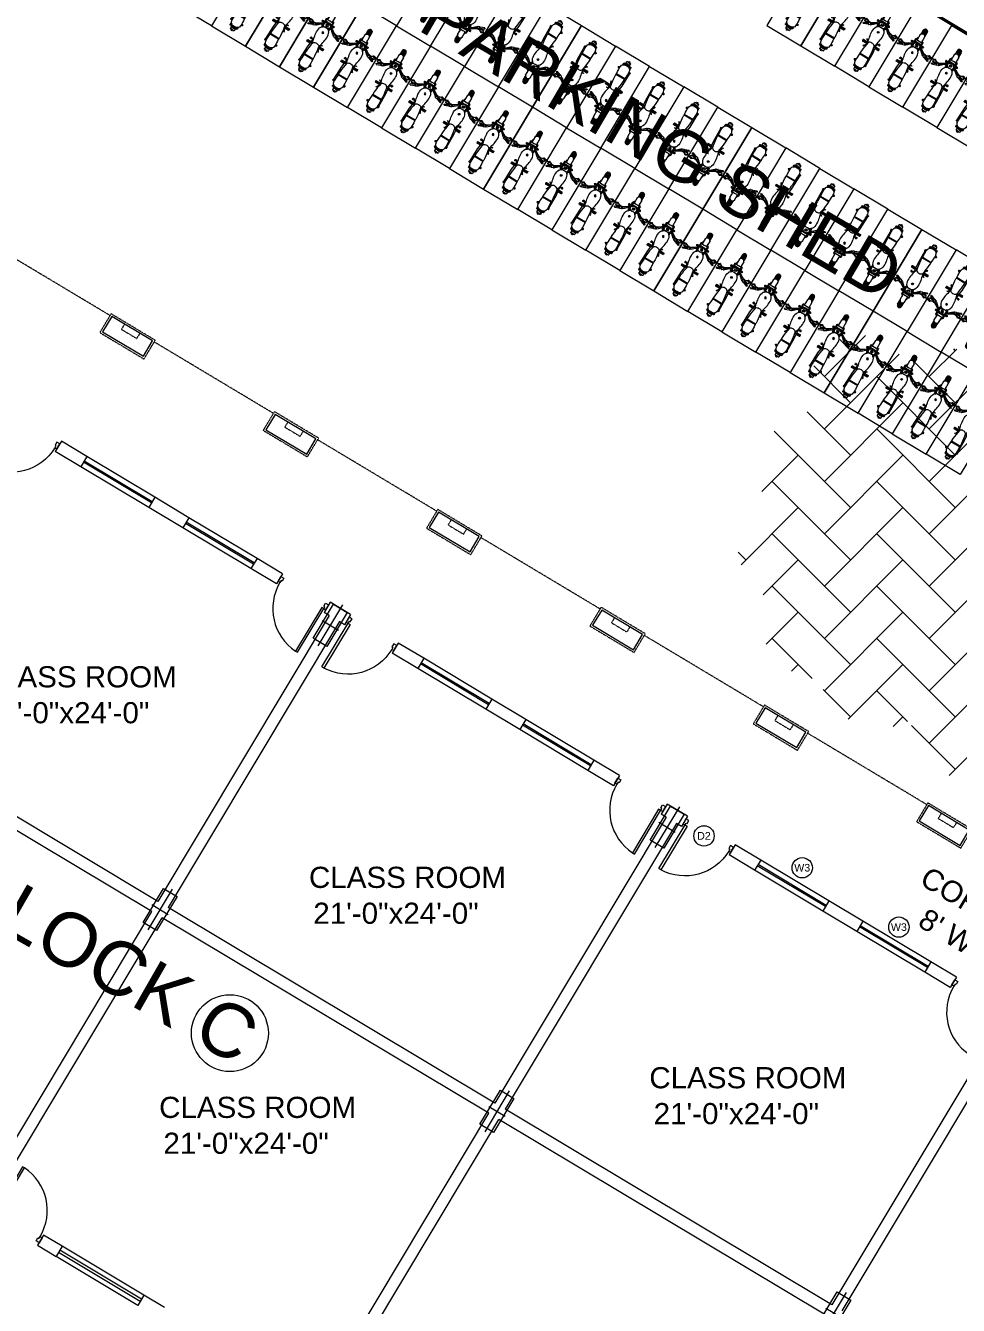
# Model space of a CAD drawing. Header units: inches. Extents: x -110725 to 51121, y 8404 to 44825.
# Drawn here: x -36762 to -36056, y 24288 to 25256 of the extents above; entities that cross this region are included whole.
import ezdxf
from ezdxf.enums import TextEntityAlignment as Align

# ---------------------------------------------------------------- set-up
doc = ezdxf.new("R2010")
doc.units = ezdxf.units.IN
doc.header["$LTSCALE"] = 0.1
doc.header["$MEASUREMENT"] = 0
doc.linetypes.add('CENTER', pattern=[2, 1.25, -0.25, 0.25, -0.25])
doc.linetypes.add('DASHED2', pattern=[0.375, 0.25, -0.125])
doc.layers.get('0').update_dxf_attribs({"color": 1, "lineweight": 0})
doc.layers.get('Defpoints').update_dxf_attribs({"lineweight": 0})
doc.layers.add('boundary', color=6, linetype='Continuous')
doc.layers.add('building', color=6, linetype='Continuous')
for name, color, linetype, lineweight in [('CAR', 4, 'Continuous', 0), ('Col.', 4, 'Continuous', 0), ('dim', 252, 'Continuous', 0), ('DOOR', 32, 'Continuous', 0), ('HATCH', 5, 'Continuous', 5), ('TEXT', 3, 'Continuous', 0), ('WALL', 7, 'Continuous', 0), ('WIN', 160, 'Continuous', 0)]:
    doc.layers.add(name, color=color, linetype=linetype, lineweight=lineweight)
doc.styles.add('ARIAL', font='arial.ttf')
doc.styles.add('as', font='arial.ttf')
doc.styles.add('EHSAN', font='arial.ttf', dxfattribs={"height": 54})
doc.styles.get("Standard").update_dxf_attribs({"font": 'arial.ttf'})
doc.dimstyles.new('DIM1', dxfattribs={"dimtxt": 54, "dimasz": 6, "dimexe": 6, "dimexo": 3, "dimgap": 1, "dimtad": 0, "dimzin": 0, "dimdsep": 46, "dimlunit": 4, "dimtxsty": 'EHSAN', "dimblk": 'ARCHTICK', "dimcen": 3, "dimdle": 6, "dimclrd": 4, "dimclre": 4, "dimclrt": 6, "dimadec": 0, "dimazin": 0, "dimtfac": 1, "dimtofl": 0, "dimtmove": 1, "dimatfit": 3, "dimldrblk": 'ARCHTICK', "dimfxl": 4, "dimtolj": 1, "dimtzin": 3, "dimlwd": -1, "dimlwe": -1, "dimarcsym": 0})

# ---------------------------------------------------------------- blocks, each defined once
blk = doc.blocks.new('_ArchTick')
at = {"color": 0, "linetype": 'ByBlock', "const_width": 0.15}
blk.add_lwpolyline([(-0.5, -0.5), (0.5, 0.5)], dxfattribs=at)
blk = doc.blocks.new('*D37')
at = {"layer": 'Defpoints', "color": 0, "transparency": 16777216}
for p in [(-37808.55, 26623.7), (-37948.34, 26390.86, 1175.74), (-34980.21, 24608.79, 1175.74)]:
    blk.add_point(p, dxfattribs=at)
at = {"layer": 'dim', "color": 4, "transparency": 16777216}
for p, q in [((-37829.12, 26636.05), (-36423.23, 25791.96)), ((-37946.79, 26393.44), (-37805.46, 26628.84)), ((-34819.84, 24829.27), (-36225.72, 25673.37)), ((-34978.66, 24611.37), (-34837.32, 24846.77))]:
    blk.add_line(p, q, dxfattribs=at)
at = {"layer": 'dim', "color": 4, "transparency": 16777216, "xscale": 24, "yscale": 24, "zscale": 24}
for p, rotation in [((-37808.55, 26623.7), 149.019361839217), ((-34840.41, 24841.63), 329.019361839217)]:
    blk.add_blockref('_ArchTick', p, dxfattribs=dict(at, rotation=rotation))
at = {"layer": 'dim', "color": 6, "transparency": 16777216, "insert": (-36324.48, 25732.66), "char_height": 54, "attachment_point": 5, "rotation": 329.01936, "style": 'EHSAN'}
blk.add_mtext('\\A1;288\'-6"', dxfattribs=at)
blk = doc.blocks.new('D-1')
for points in [[(1.5, 34.85), (1.5, 1.85), (3, 1.85), (3, 34.85)], [(2.25, 0.38), (2.25, -1.88), (0, -1.88), (0, 1.88), (1.5, 1.88), (1.5, 0.38)], [(33.75, 0.38), (34.5, 0.38), (34.5, 1.88), (36, 1.88), (36, -1.88), (33.75, -1.88)]]:
    blk.add_lwpolyline(points, close=True)
blk.add_arc((1.5, 1.88), 33, 0, 87.39475)
blk = doc.blocks.new('44')
at = {"layer": 'Col.', "linetype": 'Continuous'}
blk.add_lwpolyline([(-24729.42, 37327.33), (-24729.42, 37339.33), (-24759.42, 37339.33), (-24759.42, 37327.33)], close=True, dxfattribs=at)
at = {"layer": 'dim', "linetype": 'Continuous'}
for p, q in [((-24744.42, 37340.53), (-24744.42, 37326.13)), ((-24762.42, 37333.33), (-24726.42, 37333.33))]:
    blk.add_line(p, q, dxfattribs=at)
blk = doc.blocks.new('*X104')
at = {"color": 0}
for p, q in [((923.81, 1749.01), (924.46, 1749.66)), ((923.81, 1749.35), (924.11, 1749.66)), ((924.4, 1748.82), (923.81, 1749.41)), ((924.68, 1748.89), (923.94, 1749.63)), ((923.99, 1748.83), (924.7, 1749.54)), ((924.75, 1749.17), (924.27, 1749.66)), ((924.33, 1748.82), (924.75, 1749.23))]:
    blk.add_line(p, q, dxfattribs=at)
blk = doc.blocks.new('BICK 2')
h = blk.add_hatch()
h.set_pattern_fill('AR-HBONE', color=8, scale=0.15, angle=180, style=0)
h.set_pattern_definition([(225, (19574.7, -9784.29946), (-2e-16, -0.848528137), [1.8, -0.6]), (315, (19574.27574, -9784.7237), (-2e-16, -0.848528137), [1.8, -0.6])])
h.paths.add_polyline_path([(-16.23, -16.9, -0.357799), (-13.72, -16.9), (-13.72, -12.96, 0.45044), (-16.23, -12.96)])
at = {"color": 9}
for p, q in [((-30, 0), (0, 0)), ((0, 0), (0, -72)), ((-30, -72), (-30, 0)), ((0, -72), (-30, -72))]:
    blk.add_line(p, q, dxfattribs=at)
for p, q in [((-16.93, -18.12), (-16.93, -22.77)), ((-16.65, -14.07), (-16.65, -17.37)), ((-16.23, -12.96), (-16.23, -16.9)), ((-13.72, -12.96), (-13.72, -16.9)), ((-13.29, -14.07), (-13.29, -17.37)), ((-13.01, -18.12), (-13.01, -22.77)), ((-29.15, -28.9), (-27.71, -28.38)), ((-29.15, -28.94), (-27.71, -28.43)), ((-27.46, -28.41), (-27.01, -28.7)), ((-27.46, -28.46), (-27.01, -28.75)), ((-20.17, -25.5), (-20.17, -25.78)), ((-18.52, -25.5), (-20.17, -25.5)), ((-20.17, -25.78), (-18.52, -25.78)), ((-20.13, -25.23), (-20.13, -25.5)), ((-19.05, -26.01), (-17.67, -26.01)), ((-18.56, -25.23), (-18.56, -25.5)), ((-18.52, -25.5), (-18.52, -25.78)), ((-18.52, -25.62), (-17.67, -25.62)), ((-18.33, -26.01), (-18.33, -27.08)), ((-18.3, -27.92), (-18.23, -28.74)), ((-18.23, -22.7), (-18.23, -25.35)), ((-18.02, -22.38), (-18.02, -22.23)), ((-18.01, -28.65), (-18.02, -28.77)), ((-17.95, -22.16), (-17.42, -22.16)), ((-17.76, -28.4), (-17.77, -28.52)), ((-17.67, -23.05), (-17.67, -24.64)), ((-17.67, -24.66), (-17.67, -25.15)), ((-17.35, -22.22), (-17.11, -22.22)), ((-17.35, -22.36), (-17.35, -22.23)), ((-17.33, -28.83), (-17.34, -28.96)), ((-17.11, -22.47), (-17.11, -22.77)), ((-17.11, -28.69), (-17.11, -28.74)), ((-15.63, -26.69), (-15.91, -26.69)), ((-15.54, -26.37), (-15.79, -26.23)), ((-15.54, -27.02), (-15.79, -27.16)), ((-15.3, -26.12), (-15.44, -25.88)), ((-15.3, -27.26), (-15.44, -27.51)), ((-14.97, -26.04), (-14.97, -25.76)), ((-14.97, -26.69), (-14.64, -27.26)), ((-14.97, -27.35), (-14.97, -27.63)), ((-14.64, -26.12), (-14.5, -25.88)), ((-14.64, -27.26), (-14.5, -27.51)), ((-14.4, -26.37), (-14.16, -26.23)), ((-14.4, -27.02), (-14.16, -27.16)), ((-14.31, -26.69), (-14.03, -26.69)), ((-12.6, -22.22), (-12.84, -22.22)), ((-12.84, -22.47), (-12.84, -22.77)), ((-12.84, -28.69), (-12.84, -28.74)), ((-12.62, -28.83), (-12.61, -28.96)), ((-12.6, -22.36), (-12.6, -22.23)), ((-12, -22.16), (-12.53, -22.16)), ((-12.28, -23.05), (-12.28, -24.64)), ((-12.28, -24.66), (-12.28, -25.15)), ((-12.28, -24.66), (-12.28, -28.41)), ((-11.42, -25.62), (-12.28, -25.62)), ((-10.89, -26.01), (-12.28, -26.01)), ((-12.18, -28.4), (-12.17, -28.52)), ((-11.93, -22.38), (-11.93, -22.23)), ((-11.93, -28.65), (-11.92, -28.77)), ((-11.72, -22.7), (-11.72, -25.35)), ((-11.65, -27.92), (-11.72, -28.74)), ((-11.62, -25.61), (-11.62, -25.62)), ((-11.62, -26.01), (-11.62, -27.08)), ((-11.42, -25.5), (-9.78, -25.5)), ((-11.42, -25.5), (-11.42, -25.78)), ((-9.78, -25.78), (-11.42, -25.78)), ((-11.39, -25.23), (-11.39, -25.5)), ((-9.81, -25.23), (-9.81, -25.5)), ((-9.78, -25.5), (-9.78, -25.78)), ((-2.49, -28.41), (-2.93, -28.7)), ((-2.49, -28.46), (-2.93, -28.75)), ((-0.8, -28.9), (-2.24, -28.38)), ((-0.8, -28.94), (-2.24, -28.43)), ((-28.71, -29.69), (-29.2, -29.4)), ((-28.26, -32.86), (-28.52, -32.21)), ((-28.49, -32.12), (-25.29, -30.83)), ((-27.07, -29.2), (-28.47, -29.71)), ((-28.17, -32.9), (-24.98, -31.6)), ((-25.18, -30.6), (-25.25, -30.79)), ((-24.85, -31.1), (-25.05, -30.6)), ((-25.01, -30.71), (-24.94, -30.68)), ((-24.58, -31.57), (-24.97, -30.6)), ((-24.74, -31.69), (-24.92, -31.61)), ((-24.85, -31.1), (-24.64, -31.6)), ((-23.78, -29.82), (-24.82, -30.24)), ((-24.69, -31.49), (-24.62, -31.46)), ((-24.43, -29.66), (-24.18, -29.66)), ((-24.3, -29.53), (-24.3, -29.78)), ((-23.18, -31.3), (-24.22, -31.72)), ((-23.02, -30.94), (-23.42, -29.97)), ((-6.92, -30.94), (-6.53, -29.97)), ((-6.77, -31.3), (-5.73, -31.72)), ((-6.16, -29.82), (-5.13, -30.24)), ((-5.52, -29.66), (-5.77, -29.66)), ((-5.64, -29.53), (-5.64, -29.78)), ((-5.37, -31.57), (-4.97, -30.6)), ((-5.26, -31.49), (-5.32, -31.46)), ((-5.1, -31.1), (-5.3, -31.6)), ((-5.21, -31.69), (-5.02, -31.61)), ((-5.1, -31.1), (-4.89, -30.6)), ((-4.94, -30.71), (-5, -30.68)), ((-1.78, -32.9), (-4.97, -31.6)), ((-4.76, -30.6), (-4.69, -30.79)), ((-1.46, -32.12), (-4.65, -30.83)), ((-2.88, -29.2), (-1.48, -29.71)), ((-1.69, -32.86), (-1.42, -32.21)), ((-1.24, -29.69), (-0.75, -29.4)), ((-22.02, -44.17), (-22.02, -43.79)), ((-22.02, -44.17), (-22.02, -44.54)), ((-18.66, -43.74), (-22.01, -43.74)), ((-18.66, -44.59), (-22.01, -44.59)), ((-21.58, -43.64), (-21.97, -43.64)), ((-21.57, -44.69), (-21.97, -44.69)), ((-18.66, -43.54), (-21.77, -43.54)), ((-18.66, -44.79), (-21.77, -44.79)), ((-21.58, -43.64), (-21.58, -43.54)), ((-21.57, -44.79), (-21.57, -44.69)), ((-21.42, -43.64), (-21.42, -43.54)), ((-20.84, -43.64), (-21.42, -43.64)), ((-21.42, -44.79), (-21.42, -44.69)), ((-20.83, -44.69), (-21.42, -44.69)), ((-20.84, -43.64), (-20.84, -43.54)), ((-20.83, -44.79), (-20.83, -44.69)), ((-20.68, -43.64), (-20.68, -43.54)), ((-20.07, -43.64), (-20.68, -43.64)), ((-20.68, -44.79), (-20.68, -44.69)), ((-20.07, -44.69), (-20.68, -44.69)), ((-20.07, -43.64), (-20.07, -43.54)), ((-20.07, -44.79), (-20.07, -44.69)), ((-19.91, -43.64), (-19.91, -43.54)), ((-19.37, -43.64), (-19.91, -43.64)), ((-19.91, -44.79), (-19.91, -44.69)), ((-19.37, -44.69), (-19.91, -44.69)), ((-19.37, -43.64), (-19.37, -43.54)), ((-19.37, -44.79), (-19.37, -44.69)), ((-19.22, -43.64), (-19.22, -43.54)), ((-18.66, -43.64), (-19.22, -43.64)), ((-19.22, -44.79), (-19.22, -44.69)), ((-18.66, -44.69), (-19.22, -44.69)), ((-19.21, -41.94), (-19.17, -42.08)), ((-19.06, -42), (-19.07, -41.78)), ((-18.66, -44.16), (-18.66, -43.54)), ((-18.22, -43.88), (-18.66, -43.88)), ((-18.66, -44.16), (-18.66, -44.79)), ((-18.15, -44.44), (-18.66, -44.44)), ((-17.65, -43.88), (-18.06, -43.88)), ((-18.02, -44.86), (-17.79, -44.86)), ((-17.71, -44.44), (-18.01, -44.44)), ((-18.01, -44.56), (-17.73, -44.56)), ((-12.33, -43.88), (-11.03, -43.88)), ((-12.22, -44.44), (-11.03, -44.44)), ((-11.01, -43.53), (-11.35, -40.2)), ((-11.03, -44.16), (-11.03, -43.53)), ((-11.03, -43.53), (-7.92, -43.53)), ((-11.03, -43.64), (-10.47, -43.64)), ((-11.03, -43.74), (-7.67, -43.74)), ((-11.03, -44.16), (-11.03, -44.78)), ((-11.03, -44.59), (-7.67, -44.59)), ((-11.03, -44.69), (-10.47, -44.69)), ((-11.03, -44.78), (-7.92, -44.78)), ((-11, -43.64), (-11, -43.64)), ((-10.44, -48.3), (-10.85, -44.78)), ((-10.47, -43.64), (-10.47, -43.54)), ((-10.47, -44.79), (-10.47, -44.69)), ((-10.2, -59.03), (-10.44, -48.3)), ((-10.32, -43.64), (-10.32, -43.54)), ((-10.32, -43.64), (-9.77, -43.64)), ((-10.32, -44.79), (-10.32, -44.69)), ((-10.32, -44.69), (-9.77, -44.69)), ((-9.88, -40.73), (-9.88, -41.23)), ((-9.77, -43.64), (-9.77, -43.54)), ((-9.77, -44.79), (-9.77, -44.69)), ((-9.62, -43.64), (-9.62, -43.54)), ((-9.62, -43.64), (-9.01, -43.64)), ((-9.62, -44.79), (-9.62, -44.69)), ((-9.62, -44.69), (-9.01, -44.69)), ((-9.22, -40.45), (-9.6, -40.45)), ((-9.59, -41.51), (-9.21, -41.5)), ((-9.01, -43.64), (-9.01, -43.54)), ((-9.01, -44.79), (-9.01, -44.69)), ((-8.94, -41.22), (-8.94, -40.73)), ((-8.85, -43.64), (-8.85, -43.54)), ((-8.85, -43.64), (-8.27, -43.64)), ((-8.85, -44.79), (-8.85, -44.69)), ((-8.85, -44.69), (-8.27, -44.69)), ((-8.27, -43.64), (-8.27, -43.54)), ((-8.27, -44.79), (-8.27, -44.69)), ((-8.11, -43.64), (-8.11, -43.54)), ((-8.11, -43.64), (-7.72, -43.64)), ((-8.11, -44.79), (-8.11, -44.69)), ((-8.11, -44.69), (-7.72, -44.69)), ((-7.67, -44.15), (-7.67, -43.78)), ((-7.67, -44.15), (-7.67, -44.53)), ((-18.78, -53.78), (-18.78, -54.34)), ((-11.21, -54.35), (-18.75, -54.34)), ((-11.21, -53.79), (-18.74, -53.78)), ((-11.21, -53.79), (-11.21, -54.35)), ((-20.24, -59.53), (-20.24, -59.26)), ((-20.24, -59.26), (-18.98, -59.26)), ((-18.98, -59.54), (-20.24, -59.53)), ((-20.2, -59.8), (-20.2, -59.53)), ((-19.12, -59.03), (-18.99, -59.03)), ((-18.16, -63.82), (-18.16, -62.53)), ((-14.97, -63.54), (-17.88, -63.54)), ((-14.97, -64.1), (-17.88, -64.1)), ((-17.6, -63.54), (-17.6, -62.94)), ((-16.86, -64.66), (-16.86, -64.1)), ((-16.83, -64.77), (-16.83, -64.87)), ((-15.04, -64.88), (-16.83, -64.87)), ((-16.74, -64.87), (-16.74, -66.08)), ((-15.04, -66.3), (-16.61, -66.3)), ((-15.04, -64.55), (-16.6, -64.55)), ((-15.04, -64.55), (-13.47, -64.55)), ((-15.04, -64.88), (-13.25, -64.88)), ((-15.04, -66.3), (-13.47, -66.31)), ((-14.97, -63.54), (-12.07, -63.55)), ((-14.97, -64.1), (-12.07, -64.11)), ((-13.34, -64.88), (-13.34, -66.08)), ((-13.25, -64.78), (-13.25, -64.88)), ((-13.09, -64.66), (-13.09, -64.11)), ((-12.35, -63.55), (-12.34, -62.95)), ((-11.79, -63.83), (-11.78, -62.54)), ((-11.03, -59.55), (-9.85, -59.55)), ((-10.96, -59.04), (-11.02, -59.04)), ((-9.85, -59.28), (-11.02, -59.27)), ((-9.88, -59.82), (-9.88, -59.55)), ((-9.85, -59.55), (-9.85, -59.28))]:
    blk.add_line(p, q)
for points in [[(-26.92, -29), (-25.23, -29.58), (-24.74, -30.54)], [(-23.94, -29.6), (-22.05, -28.6), (-19.81, -27.16)], [(-23.86, -29.72), (-21.98, -28.72), (-20.44, -27.73)], [(-20.17, -25.78), (-20.11, -25.84), (-20.02, -25.91), (-19.9, -25.96), (-19.77, -26), (-19.51, -26.02), (-19.35, -26.03)], [(-18.52, -25.78), (-18.58, -25.84), (-18.67, -25.91), (-18.79, -25.96), (-18.93, -26), (-19.18, -26.02), (-19.35, -26.03)], [(-17.59, -29.21), (-17.93, -29.12), (-18.02, -28.77), (-17.77, -28.52), (-17.63, -28.56)], [(-18.01, -28.65), (-17.76, -28.4), (-17.67, -28.42)], [(-17.41, -28.69), (-17.34, -28.96), (-17.59, -29.21)], [(-17.37, -28.69), (-17.33, -28.83)], [(-17.11, -22.47), (-17.11, -22.11), (-16.93, -20.58)], [(-17.11, -22.47), (-17.11, -22.77)], [(-12.84, -22.47), (-12.84, -22.11), (-13.01, -20.58)], [(-12.84, -22.47), (-12.84, -22.77)], [(-12.58, -28.69), (-12.62, -28.83)], [(-12.54, -28.69), (-12.61, -28.96), (-12.36, -29.21), (-12.02, -29.12), (-11.92, -28.77), (-12.17, -28.52), (-12.32, -28.56)], [(-11.93, -28.65), (-12.18, -28.4), (-12.28, -28.42)], [(-11.42, -25.78), (-11.37, -25.84), (-11.27, -25.91), (-11.15, -25.96), (-11.02, -26), (-10.76, -26.02), (-10.6, -26.03)], [(-9.78, -25.78), (-9.83, -25.84), (-9.93, -25.91), (-10.05, -25.96), (-10.18, -26), (-10.44, -26.02), (-10.6, -26.03)], [(-6.01, -29.6), (-7.9, -28.6), (-10.14, -27.16)], [(-6.08, -29.72), (-7.96, -28.72), (-9.51, -27.73)], [(-3.02, -29), (-4.71, -29.58), (-5.21, -30.54)], [(-25.2, -30.09), (-25.38, -30.19), (-25.59, -30.28), (-25.81, -30.36), (-26.04, -30.43), (-26.28, -30.48), (-26.52, -30.53), (-26.75, -30.57), (-26.98, -30.59), (-27.21, -30.61), (-27.41, -30.62), (-27.61, -30.62), (-27.78, -30.62), (-27.94, -30.61), (-28.07, -30.59), (-28.18, -30.57), (-28.26, -30.54), (-28.33, -30.52), (-28.39, -30.5), (-28.43, -30.49), (-28.47, -30.48), (-28.5, -30.48), (-28.52, -30.5), (-28.53, -30.53), (-28.54, -30.56), (-28.54, -30.6), (-28.53, -30.64), (-28.51, -30.69), (-28.47, -30.73), (-28.42, -30.76), (-28.36, -30.8), (-28.28, -30.82), (-28.18, -30.84), (-28.06, -30.86), (-27.93, -30.87), (-27.78, -30.88), (-27.6, -30.88), (-27.41, -30.89), (-27.2, -30.89), (-26.96, -30.88), (-26.7, -30.87), (-26.42, -30.83), (-26.1, -30.77), (-25.76, -30.68), (-25.38, -30.55), (-25.03, -30.41)], [(-26.99, -29.15), (-25.4, -29.7), (-24.92, -30.63)], [(-24.75, -29.66), (-24.87, -29.82), (-25.01, -29.96), (-25.03, -29.97)], [(-24.75, -29.66), (-24.71, -29.8), (-24.68, -29.91), (-24.66, -29.99), (-24.66, -30.05), (-24.68, -30.1), (-24.71, -30.14), (-24.76, -30.19), (-24.82, -30.24)], [(-24.75, -29.66), (-24.7, -29.59), (-24.65, -29.54), (-24.58, -29.5), (-24.51, -29.47), (-24.43, -29.45), (-24.35, -29.45), (-24.27, -29.45), (-24.2, -29.46), (-24.13, -29.48), (-24.07, -29.51), (-24.01, -29.54), (-23.96, -29.58), (-23.91, -29.63), (-23.87, -29.68), (-23.83, -29.74), (-23.78, -29.82)], [(-5.2, -29.66), (-5.24, -29.59), (-5.3, -29.54), (-5.37, -29.5), (-5.44, -29.47), (-5.52, -29.45), (-5.6, -29.45), (-5.68, -29.45), (-5.75, -29.46), (-5.82, -29.48), (-5.88, -29.51), (-5.93, -29.54), (-5.98, -29.58), (-6.03, -29.63), (-6.08, -29.68), (-6.12, -29.74), (-6.16, -29.82)], [(-5.2, -29.66), (-5.24, -29.8), (-5.27, -29.91), (-5.28, -29.99), (-5.28, -30.05), (-5.27, -30.1), (-5.24, -30.14), (-5.19, -30.19), (-5.13, -30.24)], [(-5.2, -29.66), (-5.08, -29.82), (-4.94, -29.96), (-4.91, -29.97)], [(-2.96, -29.15), (-4.55, -29.7), (-5.03, -30.63)], [(-4.75, -30.09), (-4.57, -30.19), (-4.36, -30.28), (-4.14, -30.36), (-3.9, -30.43), (-3.67, -30.48), (-3.43, -30.53), (-3.19, -30.57), (-2.96, -30.59), (-2.74, -30.61), (-2.53, -30.62), (-2.34, -30.62), (-2.16, -30.62), (-2.01, -30.61), (-1.88, -30.59), (-1.77, -30.57), (-1.68, -30.54), (-1.61, -30.52), (-1.55, -30.5), (-1.51, -30.49), (-1.48, -30.48), (-1.45, -30.48), (-1.43, -30.5), (-1.41, -30.53), (-1.41, -30.56), (-1.41, -30.6), (-1.42, -30.64), (-1.44, -30.69), (-1.47, -30.73), (-1.52, -30.76), (-1.59, -30.8), (-1.67, -30.82), (-1.77, -30.84), (-1.88, -30.86), (-2.02, -30.87), (-2.17, -30.88), (-2.34, -30.88), (-2.53, -30.89), (-2.75, -30.89), (-2.98, -30.88), (-3.24, -30.87), (-3.53, -30.83), (-3.84, -30.77), (-4.19, -30.68), (-4.56, -30.55), (-4.91, -30.41)], [(-19.07, -41.78), (-19.37, -41.78), (-19.59, -41.79), (-19.75, -41.81), (-19.84, -41.82), (-19.88, -41.84), (-19.88, -41.86), (-19.85, -41.88), (-19.79, -41.9), (-19.7, -41.91), (-19.61, -41.92), (-19.51, -41.93), (-19.4, -41.94), (-19.3, -41.94), (-19.21, -41.94), (-19.12, -41.95), (-19.06, -41.95)], [(-19.06, -42), (-18, -43.99), (-18.02, -45.31), (-18.85, -46.85), (-18.85, -47.57), (-19.49, -47.57), (-19.49, -46.85), (-18.85, -46.85)], [(-19.17, -42.08), (-18.14, -44.03), (-18.16, -45.27), (-18.99, -46.82), (-18.99, -46.85)], [(-17.51, -43.47), (-17.95, -45.63), (-18.29, -47.68), (-18.53, -49.62), (-18.7, -51.45), (-18.81, -53.16), (-18.74, -53.78)], [(-12.45, -43.47), (-12.01, -45.64), (-11.68, -47.69), (-11.44, -49.63), (-11.28, -51.46), (-11.17, -53.18), (-11.25, -53.79)], [(-9.89, -40.82), (-10.11, -40.83), (-10.37, -40.88), (-10.62, -41.03), (-10.85, -41.27), (-11.11, -41.6), (-11.2, -41.73)], [(-9.88, -41.17), (-10.07, -41.18), (-10.24, -41.21), (-10.4, -41.31), (-10.59, -41.5), (-10.83, -41.81), (-11.14, -42.27)], [(-18.75, -54.34), (-18.92, -56.26), (-18.96, -57.64), (-18.99, -58.9), (-18.97, -60.03), (-18.87, -61.02), (-18.61, -61.86), (-18.15, -62.54), (-17.44, -63.06), (-16.42, -63.4), (-15.05, -63.54)], [(-11.24, -54.35), (-11.07, -56.28), (-11.04, -57.65), (-11.02, -58.91), (-11.03, -60.04), (-11.15, -61.03), (-11.41, -61.87), (-11.87, -62.56), (-12.58, -63.07), (-13.6, -63.4), (-14.97, -63.54)], [(-20.24, -59.26), (-20.18, -59.19), (-20.09, -59.13), (-19.97, -59.07), (-19.83, -59.04), (-19.58, -59.01), (-19.41, -59.01)], [(-18.99, -59.04), (-18.99, -59.04), (-19.25, -59.02), (-19.41, -59.01)], [(-16.22, -66.3), (-15.7, -67.06), (-14.98, -67.06)], [(-13.74, -66.3), (-14.26, -67.06), (-14.98, -67.06)], [(-11.02, -59.05), (-10.83, -59.03), (-10.67, -59.02)], [(-9.85, -59.28), (-9.9, -59.21), (-10, -59.14), (-10.11, -59.09), (-10.25, -59.05), (-10.5, -59.03), (-10.67, -59.02)]]:
    blk.add_lwpolyline(points)
for points in [[(-23.39, -30.05), (-22.72, -29.78, 0.088184), (-22.64, -29.73), (-19.81, -27.16, -0.186475), (-19.62, -27.08), (-17.67, -27.08)], [(-23.07, -30.83), (-22.33, -30.53, 0.089602), (-22.25, -30.48), (-19.54, -28, -0.187817), (-19.35, -27.92), (-17.67, -27.92)], [(-18.33, -25.62, -0.134956), (-18.28, -25.43, -0.106229), (-18.14, -25.26, -0.085212), (-17.93, -25.16, -0.074629), (-17.67, -25.12, -0.000386), (-17.67, -25.12, -0.085212)], [(-18.23, -22.7, -0.128062), (-18.19, -22.55, -0.106229), (-18.07, -22.41, -0.085212), (-17.89, -22.32, -0.074629), (-17.67, -22.28, -0.074629), (-17.45, -22.32, -0.085212), (-17.27, -22.41, -0.106229), (-17.15, -22.55, -0.128062), (-17.11, -22.7, -0.128062)], [(-18.23, -28.74, -0.128062), (-18.19, -28.59, -0.106229), (-18.07, -28.45, -0.085212), (-17.89, -28.36, -0.074629), (-17.67, -28.33, -0.074629)], [(-17.93, -29.11, -0.065943), (-18.07, -29.03, -0.106229), (-18.19, -28.89, -0.128062), (-18.23, -28.74, -0.128062)], [(-12.28, -26.32), (-12.28, -23.05, 0.414214), (-12.56, -22.77), (-14.97, -22.77), (-17.39, -22.77, 0.414214), (-17.67, -23.05)], [(-12.28, -27.93), (-12.28, -24.66, 0.414214), (-12.56, -24.38), (-14.97, -24.38), (-17.39, -24.38, 0.414214), (-17.67, -24.66)], [(-17.11, -28.69, -0.040595), (-17.11, -28.74, -0.128062), (-17.15, -28.89, -0.106229), (-17.27, -29.03, -0.085212), (-17.45, -29.12, -0.024362), (-17.52, -29.14, -0.074629)], [(-11.72, -22.7, 0.128062), (-11.76, -22.55, 0.106229), (-11.88, -22.41, 0.085212), (-12.06, -22.32, 0.074629), (-12.28, -22.28, 0.074629), (-12.5, -22.32, 0.085212), (-12.67, -22.41, 0.106229), (-12.8, -22.55, 0.128062), (-12.84, -22.7, 0.128062)], [(-12.83, -28.69, 0.040595), (-12.84, -28.74, 0.128062), (-12.8, -28.89, 0.106229), (-12.67, -29.03, 0.085212), (-12.5, -29.12, 0.024362), (-12.43, -29.14)], [(-11.62, -25.61, 0.128062), (-11.66, -25.43, 0.106229), (-11.81, -25.26, 0.085212), (-12.02, -25.16, 0.074629), (-12.28, -25.12, 0.000386), (-12.28, -25.12, 0.085212)], [(-6.56, -30.05), (-7.22, -29.78, -0.088184), (-7.31, -29.73), (-10.14, -27.16, 0.186475), (-10.33, -27.08), (-12.28, -27.08)], [(-6.88, -30.83), (-7.62, -30.53, -0.089602), (-7.7, -30.48), (-10.4, -28, 0.187817), (-10.59, -27.92), (-12.28, -27.92)], [(-11.72, -28.74, 0.128062), (-11.76, -28.59, 0.106229), (-11.88, -28.45, 0.085212), (-12.06, -28.36, 0.074629), (-12.28, -28.33)], [(-12.01, -29.11, 0.065943), (-11.88, -29.03, 0.106229), (-11.76, -28.89, 0.128062), (-11.72, -28.74, 0.128062)]]:
    blk.add_lwpolyline(points, format="xyb")
blk.add_lwpolyline([(-17.67, -25.15), (-17.67, -28.41, 0.414214), (-17.39, -28.69), (-14.97, -28.69), (-12.56, -28.69, 0.414214), (-12.28, -28.41), (-12.28, -25.15, 0.414214), (-12.56, -24.87), (-14.97, -24.87), (-17.39, -24.87, 0.414214)], format="xyb", close=True)
for points in [[(-16.46, -25.29), (-16.46, -25.7), (-17.16, -25.49)], [(-13.48, -25.29), (-13.48, -25.7), (-12.78, -25.49)]]:
    blk.add_lwpolyline(points, close=True)
for centre, radius in [((-16.83, -28.1), 0.224), ((-14.97, -26.69), 0.973), ((-14.97, -26.69), 0.938), ((-14.97, -26.69), 0.0367), ((-24.3, -29.66), 0.124), ((-14.97, -33.06), 0.667), ((-14.97, -33.06), 0.633), ((-14.97, -33.06), 0.353), ((-14.97, -33.06), 0.213), ((-5.64, -29.66), 0.124)]:
    blk.add_circle(centre, radius)
for centre, radius, start, end in [((-14.97, -18.43), 1.98, 8.79741, 171.20259), ((-14.97, -18.59), 1.98, 8.79741, 171.20259), ((-14.97, -14.07), 1.68, 0, 180), ((-29.05, -29.16), 0.28, 109.62506, 239.1993), ((-29.05, -29.21), 0.28, 109.62506, 175.31093), ((-27.61, -28.65), 0.28, 56.90455, 109.62506), ((-27.61, -28.69), 0.28, 56.90455, 109.62506), ((-27.17, -28.94), 0.28, 290.11314, 56.90455), ((-27.17, -28.98), 0.28, 4.68907, 56.90455), ((-19.87, -25.23), 0.263, 123.24951, 180), ((-19.35, -26.04), 1.22, 56.75049, 123.24951), ((-18.82, -25.23), 0.263, 0, 56.75049), ((-17.95, -22.23), 0.0699, 90, 180), ((-17.42, -22.23), 0.0699, 0, 90), ((-12.53, -22.23), 0.0699, 90, 180), ((-12, -22.23), 0.0699, 0, 90), ((-11.13, -25.23), 0.263, 123.24951, 180), ((-10.6, -26.04), 1.22, 56.75049, 123.24951), ((-10.07, -25.23), 0.263, 0, 56.75049), ((-2.78, -28.94), 0.28, 123.09545, 249.88686), ((-2.78, -28.98), 0.28, 123.09545, 175.31093), ((-2.33, -28.65), 0.28, 70.37494, 123.09545), ((-2.33, -28.69), 0.28, 70.37494, 123.09545), ((-0.89, -29.16), 0.28, 300.8007, 70.37494), ((-0.89, -29.21), 0.28, 4.68907, 70.37494), ((-28.57, -29.45), 0.28, 239.1993, 290.11314), ((-28.46, -32.19), 0.0699, 112.09342, 202.09342), ((-28.2, -32.83), 0.0699, 202.09342, 292.06816), ((-25.32, -30.76), 0.0699, 292.09342, 338.8868), ((-25.12, -30.62), 0.0699, 22.09342, 158.8868), ((-24.72, -30.5), 0.28, 177.42959, 202.09342), ((-24.95, -31.67), 0.0699, 65.27457, 112.06795), ((-24.83, -30.59), 0.135, 164.85898, 69.08966), ((-24.81, -30.63), 0.135, 198.84272, 36.93737), ((-24.83, -30.59), 0.1, 207.34515, 27.34515), ((-24.72, -30.5), 0.28, 112.09342, 125.89046), ((-24.71, -31.63), 0.0699, 245.27457, 22.06795), ((-24.32, -31.47), 0.28, 202.09342, 292.06795), ((-23.68, -30.07), 0.28, 22.09342, 112.09342), ((-23.28, -31.05), 0.28, 292.06795, 22.09342), ((-6.66, -31.05), 0.28, 157.90658, 247.93205), ((-6.27, -30.07), 0.28, 67.90658, 157.90658), ((-5.62, -31.47), 0.28, 247.93205, 337.90658), ((-5.24, -31.63), 0.0699, 157.93205, 294.72543), ((-5.14, -30.63), 0.135, 143.06263, 341.15728), ((-5.12, -30.59), 0.135, 110.91034, 15.14102), ((-5.12, -30.59), 0.1, 152.65485, 332.65485), ((-5.23, -30.5), 0.28, 54.10954, 67.90658), ((-4.99, -31.67), 0.0699, 67.93205, 114.72543), ((-5.23, -30.5), 0.28, 337.90658, 2.57041), ((-4.83, -30.62), 0.0699, 21.1132, 157.90658), ((-4.63, -30.76), 0.0699, 201.1132, 247.90658), ((-1.75, -32.83), 0.0699, 247.93184, 337.90658), ((-1.38, -29.45), 0.28, 249.88686, 300.8007), ((-1.49, -32.19), 0.0699, 337.90658, 67.90658), ((-21.77, -43.79), 0.25, 90.04331, 180.04331), ((-21.77, -44.54), 0.25, 180.04331, 270.04331), ((-15.21, -45.5), 3.06, 85.57379, 138.5879), ((-14.74, -45.5), 3.06, 41.61529, 94.42621), ((-9.6, -40.73), 0.28, 90.04331, 180.04331), ((-9.6, -41.23), 0.28, 180.04331, 271.28945), ((-9.22, -40.73), 0.28, 0.04331, 90.04331), ((-9.22, -41.22), 0.28, 271.28945, 0.04331), ((-7.92, -43.78), 0.25, 0.04331, 90.04331), ((-7.92, -44.53), 0.25, 270.04331, 0.04331), ((-19.94, -59.8), 0.263, 179.8971, 236.64759), ((-19.41, -59), 1.22, 236.64759, 291.70208), ((-17.88, -63.82), 0.28, 89.8971, 269.8971), ((-16.6, -64.77), 0.224, 89.8971, 179.8971), ((-16.51, -66.08), 0.224, 179.8971, 269.8971), ((-16.78, -63.5), 1.06, 279.47628, 325.52963), ((-13.29, -63.51), 1.06, 214.26457, 260.31793), ((-13.56, -66.08), 0.224, 269.8971, 359.8971), ((-13.47, -64.78), 0.224, 359.8971, 89.8971), ((-12.07, -63.83), 0.28, 269.8971, 89.8971), ((-10.67, -59.02), 1.22, 251.73085, 303.14661), ((-10.14, -59.82), 0.263, 303.14661, 359.8971)]:
    blk.add_arc(centre, radius, start, end)
for points in [[(-17.65, -43.88), (-19.42, -34.9), (-18.48, -30.35), (-16.62, -28.69)], [(-12.29, -43.88), (-10.53, -34.9), (-11.47, -30.35), (-13.33, -28.69)]]:
    blk.add_spline(points, degree=3)
at = {"extrusion": (0, 0, -1), "xscale": -1.119118922855427, "yscale": 1.119118922855705, "zscale": -1.119118922855427, "rotation": 89.95668755153847}
blk.add_blockref('*X104', (1967.79, 991.92), dxfattribs=at)

msp = doc.modelspace()

# ---------------------------------------------------------------- hatches: boundary and pattern name
at = {"layer": 'HATCH'}
h = msp.add_hatch(dxfattribs=at)
h.set_pattern_fill('AR-HBONE', color=251, scale=7)
h.set_pattern_definition([(45, (826.79, 3845.55), (3e-15, 39.59798), [84, -28]), (135, (846.588, 3865.35), (3e-15, 39.59798), [84, -28])])
edge = h.paths.add_edge_path()
edge.add_arc((-35977.29926, 24893.59303), 46.23757, 321.43452144, 431.43452134)
edge.add_arc((-35986.88013, 24967.2536), 38.47577, 309.17031682, 509.43681154)
edge.add_arc((-36061.14497, 24965.70265), 46.23757, 27.17260702, 137.17260692)
edge.add_arc((-36130.76956, 24984.09593), 38.01942, 20.0565317, 210.02676781)
edge.add_arc((-36161.33854, 24918.89292), 46.23757, 92.91069259, 202.91069249)
edge.add_arc((-36176.8948, 24863.38164), 46.23757, 125.77973538, 235.77973528)
edge.add_arc((-36159.83359, 24808.31428), 46.23757, 158.64877817, 268.64877807)
edge.add_arc((-36115.61745, 24771.32195), 46.23757, 191.51782095, 301.51782086)
edge.add_arc((-36052.26455, 24727.11501), 39.47334, 173.02945644, 385.74427095)
edge.add_arc((-36006.5094, 24789.35897), 46.23757, 257.25590653, 367.25590643)
edge.add_arc((-35938.96994, 24826.64188), 38.18832, 235.42339105, 453.26703682)

# ---------------------------------------------------------------- linework, layer by layer
at = {"layer": 'boundary', "linetype": 'CENTER', "elevation": -26.09038}
msp.add_lwpolyline([(-38256.61817, 26306.46684), (-37948.3386, 26390.86365), (-34980.20533, 24608.79412)], dxfattribs=at)
at = {"layer": 'building', "linetype": 'Continuous', "elevation": 1.07221}
msp.add_lwpolyline([(-41710.86638, 20787.09078), (-39546.06335, 24214.83069), (-39358.80114, 24266.09692), (-39237.72157, 24450.76329), (-39274.4766, 24650.22286), (-38256.61817, 26306.46684), (-37948.3386, 26390.86365), (-34980.20533, 24608.79412), (-34944.00968, 24483.42297), (-34980.30988, 24420.82334), (-34665.81224, 24234.54273), (-34435.52017, 24283.46768), (-31891.15632, 22826.982)], dxfattribs=at)
at = {"layer": 'CAR', "linetype": 'Continuous'}
msp.add_circle((-33960.35096, 21924.4645, 27.16259), 11425.94255, dxfattribs=at)
at = {"layer": 'TEXT'}
for centre, radius in [((-36248.74505, 24643.50492, 27.16259), 7.69524), ((-36174.43884, 24619.41218, 27.16259), 7.69524), ((-36101.34269, 24574.51991, 27.16259), 7.69524), ((-36607.26016, 24494.34122), 29.08542)]:
    msp.add_circle(centre, radius, dxfattribs=at)
at = {"layer": 'WALL'}
for p, q in [((-36734.72761, 24942.02147), (-36739.35209, 24934.30045)), ((-36715.42506, 24930.46026), (-36734.72761, 24942.02147)), ((-36720.04954, 24922.73924), (-36739.35209, 24934.30045)), ((-36715.42506, 24930.46026), (-36720.04954, 24922.73924)), ((-36663.9516, 24899.63036), (-36668.57608, 24891.90934)), ((-36638.21487, 24884.21541), (-36663.9516, 24899.63036)), ((-36642.83935, 24876.49439), (-36668.57608, 24891.90934)), ((-36638.21487, 24884.21541), (-36642.83935, 24876.49439)), ((-36586.74141, 24853.38551), (-36591.36589, 24845.66449)), ((-36567.43886, 24841.8243), (-36586.74141, 24853.38551)), ((-36572.06334, 24834.10328), (-36591.36589, 24845.66449)), ((-36567.43886, 24841.8243), (-36572.06334, 24834.10328)), ((-36531.40744, 24820.24336), (-36536.03192, 24812.52235)), ((-36532.17141, 24810.2101), (-36536.03192, 24812.52235)), ((-36515.9654, 24810.99439), (-36531.40744, 24820.24336)), ((-36515.9654, 24810.99439), (-36520.58988, 24803.27338)), ((-36532.17141, 24810.2101), (-36661.65699, 24594.02157)), ((-36524.45039, 24805.58562), (-36653.93598, 24589.39708)), ((-36520.58988, 24803.27338), (-36524.45039, 24805.58562)), ((-36479.93397, 24789.41346), (-36484.55846, 24781.69244)), ((-36465.25591, 24770.13123), (-36484.55846, 24781.69244)), ((-36460.63143, 24777.85225), (-36479.93397, 24789.41346)), ((-36460.63143, 24777.85225), (-36465.25591, 24770.13123)), ((-36409.15797, 24747.02235), (-36413.78245, 24739.30133)), ((-36383.42123, 24731.6074), (-36409.15797, 24747.02235)), ((-36666.28148, 24586.30055), (-36913.35409, 24734.28407)), ((-36661.65699, 24594.02157), (-36908.72961, 24742.00509)), ((-36388.04572, 24723.88638), (-36413.78245, 24739.30133)), ((-36383.42123, 24731.6074), (-36388.04572, 24723.88638)), ((-36331.94777, 24700.7775), (-36336.57226, 24693.05648)), ((-36312.64523, 24689.21629), (-36331.94777, 24700.7775)), ((-36317.26971, 24681.49527), (-36336.57226, 24693.05648)), ((-36312.64523, 24689.21629), (-36317.26971, 24681.49527)), ((-36276.6138, 24667.63536), (-36281.23829, 24659.91434)), ((-36261.17176, 24658.38639), (-36276.6138, 24667.63536)), ((-36277.37778, 24657.60209), (-36406.86336, 24441.41356)), ((-36277.37778, 24657.60209), (-36281.23829, 24659.91434)), ((-36261.17176, 24658.38639), (-36265.79625, 24650.66537)), ((-36269.65676, 24652.97761), (-36399.14234, 24436.78907)), ((-36265.79625, 24650.66537), (-36269.65676, 24652.97761)), ((-36225.14034, 24636.80545), (-36229.76483, 24629.08444)), ((-36205.83779, 24625.24424), (-36225.14034, 24636.80545)), ((-36210.46228, 24617.52322), (-36229.76483, 24629.08444)), ((-36205.83779, 24625.24424), (-36210.46228, 24617.52322)), ((-36406.86336, 24441.41356), (-36653.93598, 24589.39708)), ((-36154.36433, 24594.41434), (-36158.98882, 24586.69332)), ((-36128.6276, 24578.99939), (-36154.36433, 24594.41434)), ((-36795.76706, 24370.11201), (-36666.28148, 24586.30055)), ((-36788.04604, 24365.48752), (-36658.56046, 24581.67606)), ((-36411.48785, 24433.69254), (-36658.56046, 24581.67606)), ((-36133.25209, 24571.27837), (-36158.98882, 24586.69332)), ((-36128.6276, 24578.99939), (-36133.25209, 24571.27837)), ((-36077.15414, 24548.16949), (-36081.77863, 24540.44847)), ((-36062.47608, 24528.88726), (-36081.77863, 24540.44847)), ((-36057.85159, 24536.60828), (-36077.15414, 24548.16949)), ((-36057.85159, 24536.60828), (-36062.47608, 24528.88726)), ((-36022.58415, 24504.99408), (-36152.06973, 24288.80555)), ((-36144.34871, 24284.18106), (-36015.00201, 24500.13772)), ((-36540.97343, 24217.504), (-36411.48785, 24433.69254)), ((-36152.06973, 24288.80555), (-36399.14234, 24436.78907)), ((-36533.25241, 24212.87952), (-36403.76683, 24429.06805)), ((-36156.69421, 24281.08453), (-36403.76683, 24429.06805)), ((-36748.15411, 24341.59435), (-36752.7786, 24333.87333)), ((-36748.15411, 24341.59435), (-36752.7786, 24333.87333)), ((-36748.15411, 24341.59435), (-36752.7786, 24333.87333)), ((-36733.99891, 24333.11613), (-36748.15411, 24341.59435)), ((-36752.7786, 24333.87333), (-36738.6234, 24325.39511)), ((-36733.99891, 24333.11613), (-36738.6234, 24325.39511)), ((-36672.23076, 24296.12025), (-36676.85524, 24288.39923)), ((-36656.78872, 24286.87128), (-36672.23076, 24296.12025))]:
    msp.add_line(p, q, dxfattribs=at)
at = {"layer": 'WALL', "elevation": 27.16259}
for points in [[(-36696.65204, 25036.36396), (-36703.58877, 25024.78243), (-36672.7047, 25006.28449), (-36665.76797, 25017.86602)], [(-36573.11574, 24962.37219), (-36580.05246, 24950.79067), (-36549.16839, 24932.29273), (-36542.23166, 24943.87425)], [(-36449.57943, 24888.38043), (-36456.51616, 24876.7989), (-36425.63208, 24858.30096), (-36418.69535, 24869.88249)], [(-36326.04312, 24814.38867), (-36332.97985, 24802.80714), (-36302.09577, 24784.3092), (-36295.15905, 24795.89073)], [(-36202.50682, 24740.39691), (-36209.44354, 24728.81538), (-36178.55947, 24710.31744), (-36171.62274, 24721.89897)], [(-36078.97051, 24666.40515), (-36085.90724, 24654.82362), (-36055.02316, 24636.32568), (-36048.08643, 24647.90721)]]:
    msp.add_lwpolyline(points, close=True, dxfattribs=at)
at = {"layer": 'WIN', "linetype": 'DASHED2'}
for p, q in [((-36687.00077, 25030.58335), (-36689.31301, 25026.72284)), ((-36689.31301, 25026.72284), (-36677.73148, 25019.78611)), ((-36675.41924, 25023.64662), (-36677.73148, 25019.78611)), ((-36563.46446, 24956.59159), (-36565.77671, 24952.73108)), ((-36565.77671, 24952.73108), (-36554.19518, 24945.79435)), ((-36551.88293, 24949.65486), (-36554.19518, 24945.79435)), ((-36439.92816, 24882.59983), (-36442.2404, 24878.73932)), ((-36442.2404, 24878.73932), (-36430.65887, 24871.80259)), ((-36428.34663, 24875.6631), (-36430.65887, 24871.80259)), ((-36316.39185, 24808.60806), (-36318.70409, 24804.74755)), ((-36318.70409, 24804.74755), (-36307.12256, 24797.81083)), ((-36304.81032, 24801.67134), (-36307.12256, 24797.81083)), ((-36192.85554, 24734.6163), (-36195.16779, 24730.75579)), ((-36195.16779, 24730.75579), (-36183.58626, 24723.81906)), ((-36181.27401, 24727.67957), (-36183.58626, 24723.81906)), ((-36069.31924, 24660.62454), (-36071.63148, 24656.76403)), ((-36071.63148, 24656.76403), (-36060.04995, 24649.8273)), ((-36057.73771, 24653.68781), (-36060.04995, 24649.8273))]:
    msp.add_line(p, q, dxfattribs=at)
at = {"layer": 'WIN'}
for p, q in [((-36666.00692, 24896.1988), (-36717.48039, 24927.0287)), ((-36663.9516, 24899.63036), (-36715.42506, 24930.46026)), ((-36668.57608, 24891.90934), (-36720.04954, 24922.73924)), ((-36666.52076, 24895.3409), (-36717.99422, 24926.17081)), ((-36589.31056, 24849.09605), (-36640.78403, 24879.92595)), ((-36588.79673, 24849.95394), (-36640.27019, 24880.78385)), ((-36586.74141, 24853.38551), (-36638.21487, 24884.21541)), ((-36591.36589, 24845.66449), (-36642.83935, 24876.49439)), ((-36411.72712, 24742.7329), (-36463.20058, 24773.5628)), ((-36411.21329, 24743.59079), (-36462.68675, 24774.42069)), ((-36409.15797, 24747.02235), (-36460.63143, 24777.85225)), ((-36413.78245, 24739.30133), (-36465.25591, 24770.13123)), ((-36336.57226, 24693.05648), (-36388.04572, 24723.88638)), ((-36334.51693, 24696.48804), (-36385.99039, 24727.31794)), ((-36334.0031, 24697.34593), (-36385.47656, 24728.17584)), ((-36331.94777, 24700.7775), (-36383.42123, 24731.6074)), ((-36158.98882, 24586.69332), (-36210.46228, 24617.52322)), ((-36156.93349, 24590.12489), (-36208.40695, 24620.95479)), ((-36156.41966, 24590.98278), (-36207.89312, 24621.81268)), ((-36154.36433, 24594.41434), (-36205.83779, 24625.24424)), ((-36077.15414, 24548.16949), (-36128.6276, 24578.99939)), ((-36081.77863, 24540.44847), (-36133.25209, 24571.27837)), ((-36079.7233, 24543.88003), (-36131.19676, 24574.70994)), ((-36079.20947, 24544.73793), (-36130.68293, 24575.56783)), ((-36675.05683, 24291.40185), (-36736.82498, 24328.39773)), ((-36674.02917, 24293.11763), (-36735.79732, 24330.11351)), ((-36672.23076, 24296.12025), (-36733.99891, 24333.11613)), ((-36676.85524, 24288.39923), (-36738.6234, 24325.39511))]:
    msp.add_line(p, q, dxfattribs=at)
at = {"layer": 'WIN', "linetype": 'DASHED2', "elevation": 27.16259}
for points in [[(-36697.93888, 25037.1347), (-36788.01744, 25091.08703)], [(-36574.40257, 24963.14294), (-36664.48113, 25017.09527)], [(-36450.86627, 24889.15118), (-36540.94482, 24943.10351)], [(-36327.32996, 24815.15942), (-36417.40852, 24869.11174)], [(-36203.79365, 24741.16766), (-36293.87221, 24795.11998)], [(-36080.25735, 24667.17589), (-36170.3359, 24721.12822)]]:
    msp.add_lwpolyline(points, dxfattribs=at)
for points in [[(-36697.16813, 25038.42154), (-36705.64636, 25024.26634), (-36672.18861, 25004.2269), (-36663.71038, 25018.38211)], [(-36573.63183, 24964.42978), (-36582.11005, 24950.27458), (-36548.6523, 24930.23514), (-36540.17408, 24944.39034)], [(-36450.09552, 24890.43802), (-36458.57374, 24876.28281), (-36425.11599, 24856.24338), (-36416.63777, 24870.39858)], [(-36326.55921, 24816.44625), (-36335.03744, 24802.29105), (-36301.57969, 24782.25162), (-36293.10146, 24796.40682)], [(-36203.02291, 24742.45449), (-36211.50113, 24728.29929), (-36178.04338, 24708.25985), (-36169.56516, 24722.41506)], [(-36079.4866, 24668.46273), (-36087.96482, 24654.30753), (-36054.50707, 24634.26809), (-36046.02885, 24648.42329)]]:
    msp.add_lwpolyline(points, close=True, dxfattribs=at)

# ---------------------------------------------------------------- block references
at = {"layer": 'CAR', "yscale": 1.000284139017757, "zscale": 1.000284139017757}
for p, xscale, rotation in [((-36584.27778, 25317.98722, 1.07221), 1.000284139017757, 329.0724239765725), ((-36507.05226, 25271.7182, 1.07221), 1.000284139017757, 149.0724239765902), ((-36584.27778, 25317.98722, 1.07221), -1.000284139017757, 329.0724239765637), ((-36455.56857, 25240.87219, 1.07221), -1.000284139017757, 149.0724239765902), ((-36164.33004, 25318.25241, 1.07221), -1.000284139017757, 329.0724239766923), ((-36558.53594, 25302.56422, 1.07221), -1.000284139017757, 329.0724239765637), ((-36455.56857, 25240.87219, 1.07221), 1.000284139017757, 149.072423976599), ((-36138.5882, 25302.8294, 1.07221), -1.000284139017757, 329.0724239767012), ((-36532.7941, 25287.14121, 1.07221), -1.000284139017757, 329.0724239765637), ((-36404.08489, 25210.02618, 1.07221), -1.000284139017757, 149.0724239765991), ((-36087.10451, 25271.98339, 1.07221), 1.000284139017757, 329.0724239767012), ((-36507.05226, 25271.7182, 1.07221), -1.000284139017757, 329.0724239765725), ((-36404.08489, 25210.02618, 1.07221), 1.000284139017757, 149.072423976599), ((-36087.10451, 25271.98339, 1.07221), -1.000284139017757, 329.0724239766923), ((-36455.56857, 25240.87219, 1.07221), 1.000284139017757, 329.0724239765725), ((-36378.34305, 25194.60317, 1.07221), 1.000284139017757, 149.0724239765902), ((-36035.62083, 25241.13737, 1.07221), 1.000284139017757, 329.0724239766923), ((-36455.56857, 25240.87219, 1.07221), -1.000284139017757, 329.0724239765637), ((-36326.85937, 25163.75716, 1.07221), -1.000284139017757, 149.0724239765902), ((-36035.62083, 25241.13737, 1.07221), -1.000284139017757, 329.0724239766923), ((-36404.08489, 25210.02618, 1.07221), 1.000284139017757, 329.0724239765637), ((-36326.85937, 25163.75716, 1.07221), 1.000284139017757, 149.072423976599), ((-36404.08489, 25210.02618, 1.07221), -1.000284139017757, 329.0724239765637), ((-36275.37568, 25132.91115, 1.07221), -1.000284139017757, 149.0724239765991), ((-36378.34305, 25194.60317, 1.07221), -1.000284139017757, 329.0724239765725), ((-36275.37568, 25132.91115, 1.07221), 1.000284139017757, 149.072423976599), ((-36326.85937, 25163.75716, 1.07221), 1.000284139017757, 329.0724239765725), ((-36249.63384, 25117.48814, 1.07221), 1.000284139017757, 149.0724239765902), ((-36326.85937, 25163.75716, 1.07221), -1.000284139017757, 329.0724239765637), ((-36198.15016, 25086.64213, 1.07221), -1.000284139017757, 149.0724239765902), ((-36275.37568, 25132.91115, 1.07221), 1.000284139017757, 329.0724239765637), ((-36198.15016, 25086.64213, 1.07221), 1.000284139017757, 149.072423976599), ((-36275.37568, 25132.91115, 1.07221), -1.000284139017757, 329.0724239765637), ((-36146.66648, 25055.79612, 1.07221), -1.000284139017757, 149.0724239765991), ((-36249.63384, 25117.48814, 1.07221), -1.000284139017757, 329.0724239765725), ((-36146.66648, 25055.79612, 1.07221), 1.000284139017757, 149.072423976599), ((-36198.15016, 25086.64213, 1.07221), 1.000284139017757, 329.0724239765725), ((-36120.92463, 25040.37311, 1.07221), 1.000284139017757, 149.0724239765902), ((-36198.15016, 25086.64213, 1.07221), -1.000284139017757, 329.0724239765637), ((-36069.44095, 25009.5271, 1.07221), -1.000284139017757, 149.0724239765902), ((-36146.66648, 25055.79612, 1.07221), 1.000284139017757, 329.0724239765637), ((-36069.44095, 25009.5271, 1.07221), 1.000284139017757, 149.072423976599), ((-36146.66648, 25055.79612, 1.07221), -1.000284139017757, 329.0724239765637), ((-36120.92463, 25040.37311, 1.07221), -1.000284139017757, 329.0724239765725), ((-36069.44095, 25009.5271, 1.07221), 1.000284139017757, 329.0724239765725), ((-36069.44095, 25009.5271, 1.07221), -1.000284139017757, 329.0724239765637), ((-36017.95727, 24978.68109, 1.07221), 1.000284139017757, 329.0724239765637)]:
    msp.add_blockref('BICK 2', p, dxfattribs=dict(at, xscale=xscale, rotation=rotation))
at = {"layer": 'Col.', "linetype": 'Continuous', "xscale": -1, "rotation": 58.99999999994495}
for p in [(-17274.79747, -15635.43868, 27.16259), (-17020.00384, -15788.04669, 27.16259), (-17403.51555, -15850.3458, 27.16259), (-17148.72192, -16002.95381, 27.16259), (-16893.92829, -16155.56182, 27.16259)]:
    msp.add_blockref('44', p, dxfattribs=at)
at = {"layer": 'DOOR'}
for p, xscale, yscale, zscale, rotation in [((-36773.07127, 24959.74189, 27.16259), -1.166666666666689, 1.166666666661229, 1.166666666661804, 149.0806050618203), ((-36533.71968, 24816.38286, 27.16259), 1.166666666666689, 1.166666666666689, 1.166666666666689, 149.0806050618162), ((-36518.27764, 24807.13389, 27.16259), -1.166666666666689, 1.166666666661229, 1.166666666661804, 149.0806050618203), ((-36278.92605, 24663.77485, 27.16259), 1.166666666666689, 1.166666666666689, 1.166666666666689, 149.0806050618162), ((-36263.48401, 24654.52588, 27.16259), -1.166666666666689, 1.166666666661229, 1.166666666661804, 149.0806050618203), ((-36024.13241, 24511.16684, 27.16259), 1.166666666666689, 1.166666666666689, 1.166666666666689, 149.0806050618162), ((-36786.49778, 24359.31477, 27.16259), 1.166666666666689, 1.166666666666689, 1.166666666666689, 329.08060506182)]:
    msp.add_blockref('D-1', p, dxfattribs=dict(at, xscale=xscale, yscale=yscale, zscale=zscale, rotation=rotation))

# ---------------------------------------------------------------- texts
at = {"layer": 'TEXT', "color": 7, "lineweight": 25}
msp.add_text('PARKING SHED', height=38.7170903, rotation=329.62035552, dxfattribs=at).set_placement((-36466.38818, 25253.72932))
at = {"layer": 'TEXT', "style": 'as'}
for s, p in [('CLASS ROOM', (-36796.48335, 24755.85431)), ('21\'-0"x24\'-0"', (-36793.21, 24728.70383)), ('CLASS ROOM', (-36547.47548, 24604.17754)), ('21\'-0"x24\'-0"', (-36544.20213, 24577.02706)), ('CLASS ROOM', (-36290.07767, 24452.61803)), ('CLASS ROOM', (-36660.79969, 24430.19926)), ('21\'-0"x24\'-0"', (-36286.80432, 24425.46755)), ('21\'-0"x24\'-0"', (-36657.52633, 24403.04878))]:
    msp.add_text(s, height=16, dxfattribs=at).set_placement(p)
at = {"layer": 'TEXT', "style": 'ARIAL'}
for s, p in [('D2', (-36248.77008, 24643.5539)), ('W3', (-36174.46387, 24619.46115)), ('W3', (-36101.36772, 24574.56888))]:
    msp.add_text(s, height=5.76, dxfattribs=at).set_placement(p, align=Align.MIDDLE_CENTER)
at = {"layer": 'TEXT', "style": 'as'}
for s, height, rotation, p in [('BLOCK C', 40.5, 330.20674315, (-36817.49585, 24592.71433, -27.16259)), ('CORRIDOR', 16, 329.08060506, (-36086.64036, 24607.44782)), ("8' WIDE", 16, 329.08060506, (-36088.02426, 24575.85172))]:
    msp.add_text(s, height=height, rotation=rotation, dxfattribs=at).set_placement(p)

# ---------------------------------------------------------------- dimensions: what is measured, and where the dimension line sits
at = {"layer": 'dim'}
dim = msp.add_linear_dim(base=(-37808.54527, 26623.69701, -1174.66297), p1=(-34980.20533, 24608.79412, 1.07221), p2=(-37948.3386, 26390.86365, 1.07221), angle=149.01936184, dimstyle='DIM1', override={"dimtxt": 36, "dimasz": 24, "dimdle": 24}, dxfattribs=at)
dim.commit()
dim.dimension.update_dxf_attribs({"geometry": '*D37', "text_midpoint": (-36324.47863, 25732.66224, -1174.66297), "dimtype": 161})

doc.saveas('drawing.dxf')
